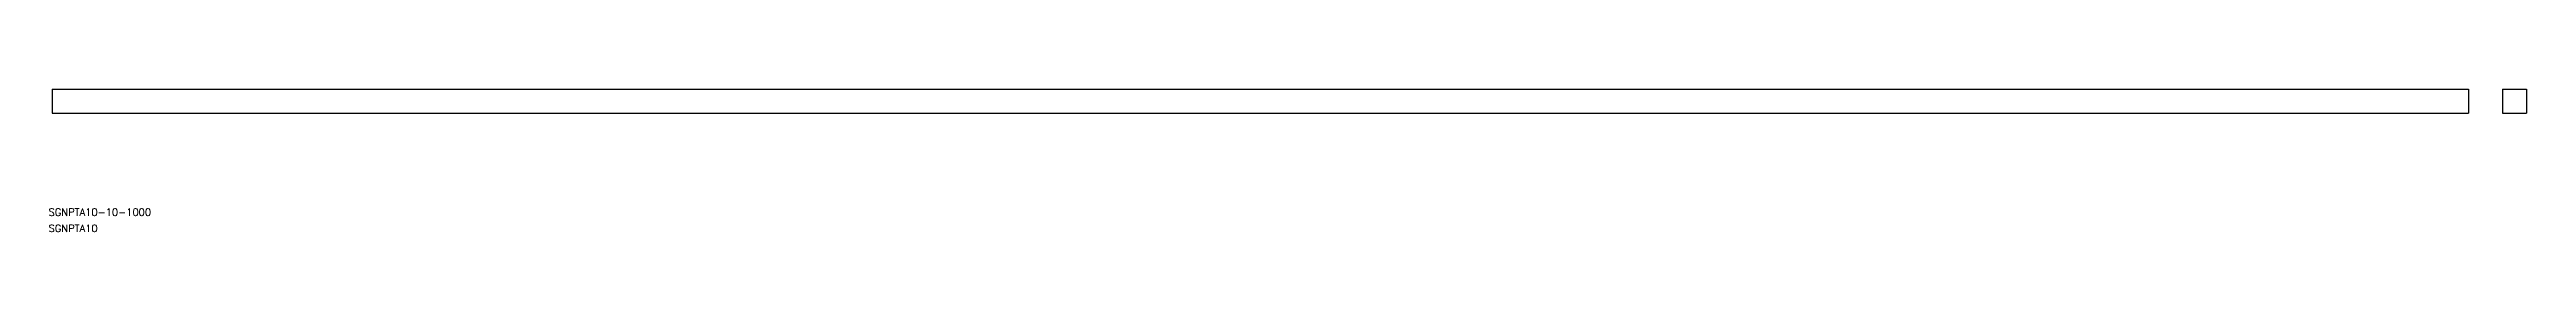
# Model space of a CAD drawing. Extents: x -1 to 1024, y -49 to 10.
import ezdxf

# ---------------------------------------------------------------- set-up
doc = ezdxf.new("R2010")
doc.units = 0
doc.layers.get('0').update_dxf_attribs({"linetype": 'CONTINUOUS'})
doc.styles.get("Standard").update_dxf_attribs({"font": 'txt.shx', "height": 3, "bigfont": 'bigfont.shx'})

# ---------------------------------------------------------------- blocks, each defined once
blk = doc.blocks.new('*U2')
at = {"color": 7, "linetype": 'CONTINUOUS'}
blk.add_text('SGNPTA10-10-1000', height=3, dxfattribs=at).set_placement((-1.5, -42.6))
blk = doc.blocks.new('*U3')
at = {"color": 7, "linetype": 'CONTINUOUS'}
blk.add_text('SGNPTA10', height=3, dxfattribs=at).set_placement((-1.5, -49.3))

msp = doc.modelspace()

# ---------------------------------------------------------------- linework, layer by layer
at = {"color": 7, "linetype": 'CONTINUOUS'}
for p, q in [((0, 10), (0, 0)), ((0, 10), (1000, 10)), ((0, 0), (1000, 0)), ((1000, 10), (1000, 0)), ((1014, 10), (1014, 0)), ((1014, 10), (1024, 10)), ((1014, 0), (1024, 0)), ((1024, 10), (1024, 0))]:
    msp.add_line(p, q, dxfattribs=at)

# ---------------------------------------------------------------- block references
for name in ['*U2', '*U3']:
    msp.add_blockref(name, (0, 0), dxfattribs=at)

doc.saveas('drawing.dxf')
